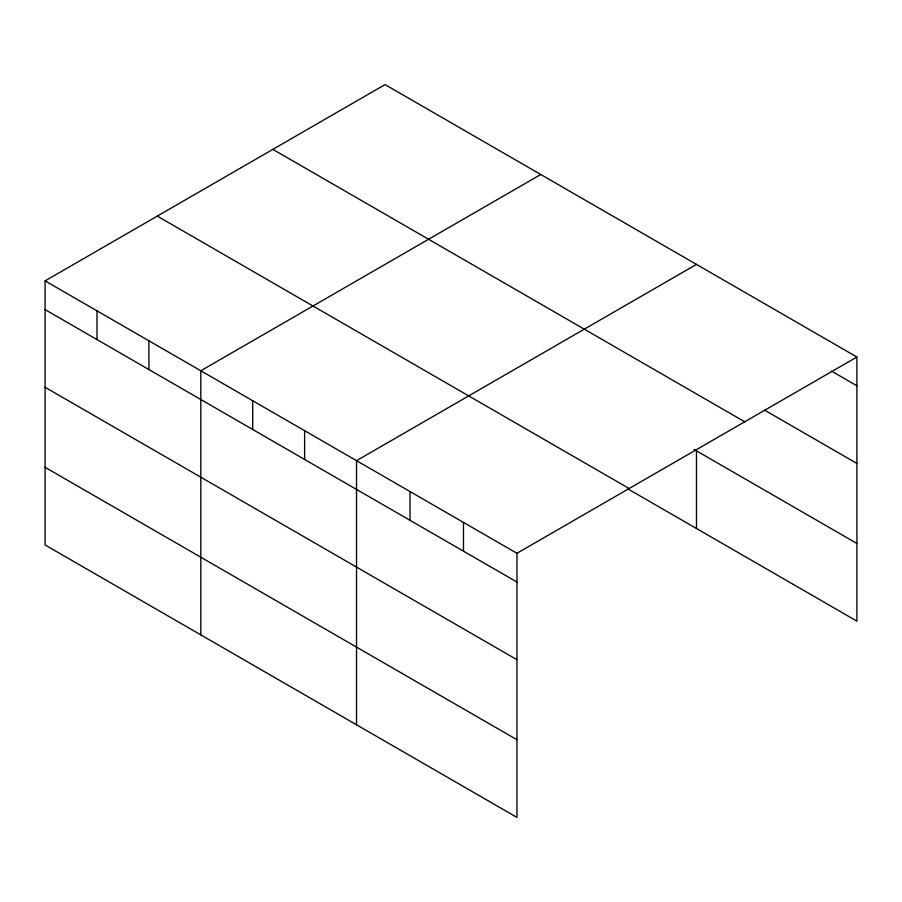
<?xml version="1.0" encoding="UTF-8"?>
<svg xmlns="http://www.w3.org/2000/svg" width="902" height="902" viewBox="0 0 902 902"><rect width="100%" height="100%" fill="white"/><g stroke="black" fill="none" stroke-linecap="round" stroke-linejoin="round"><path stroke-width="1.35" d="M516.947 659.712L516.947 553.287L45.1 280.872L45.1 544.977L516.947 817.404L516.947 659.712L45.1 387.285M627.668 488.783L856.9 621.128L856.9 357.023L385.053 84.596L45.1 280.872M540.76 174.503L200.808 370.767L200.808 634.873M696.468 264.399L356.527 460.663L356.527 724.78M516.947 553.287L856.9 357.023M831.373 371.038L856.9 385.774M764.535 410.117L856.9 463.448M272.866 149.371L744.714 421.786M694.055 449.444L856.9 543.466M157.286 216.097L629.134 488.523M45.1 309.623L516.947 582.038M45.1 467.315L516.947 739.73M696.468 450.842L696.468 528.504M463.481 522.416L463.481 551.167M410.004 491.545L410.004 520.296M304.617 430.694L304.617 459.456M252.718 400.736L252.718 429.487M148.909 340.798L148.909 369.549M96.999 310.829L96.999 339.592"/></g></svg>
